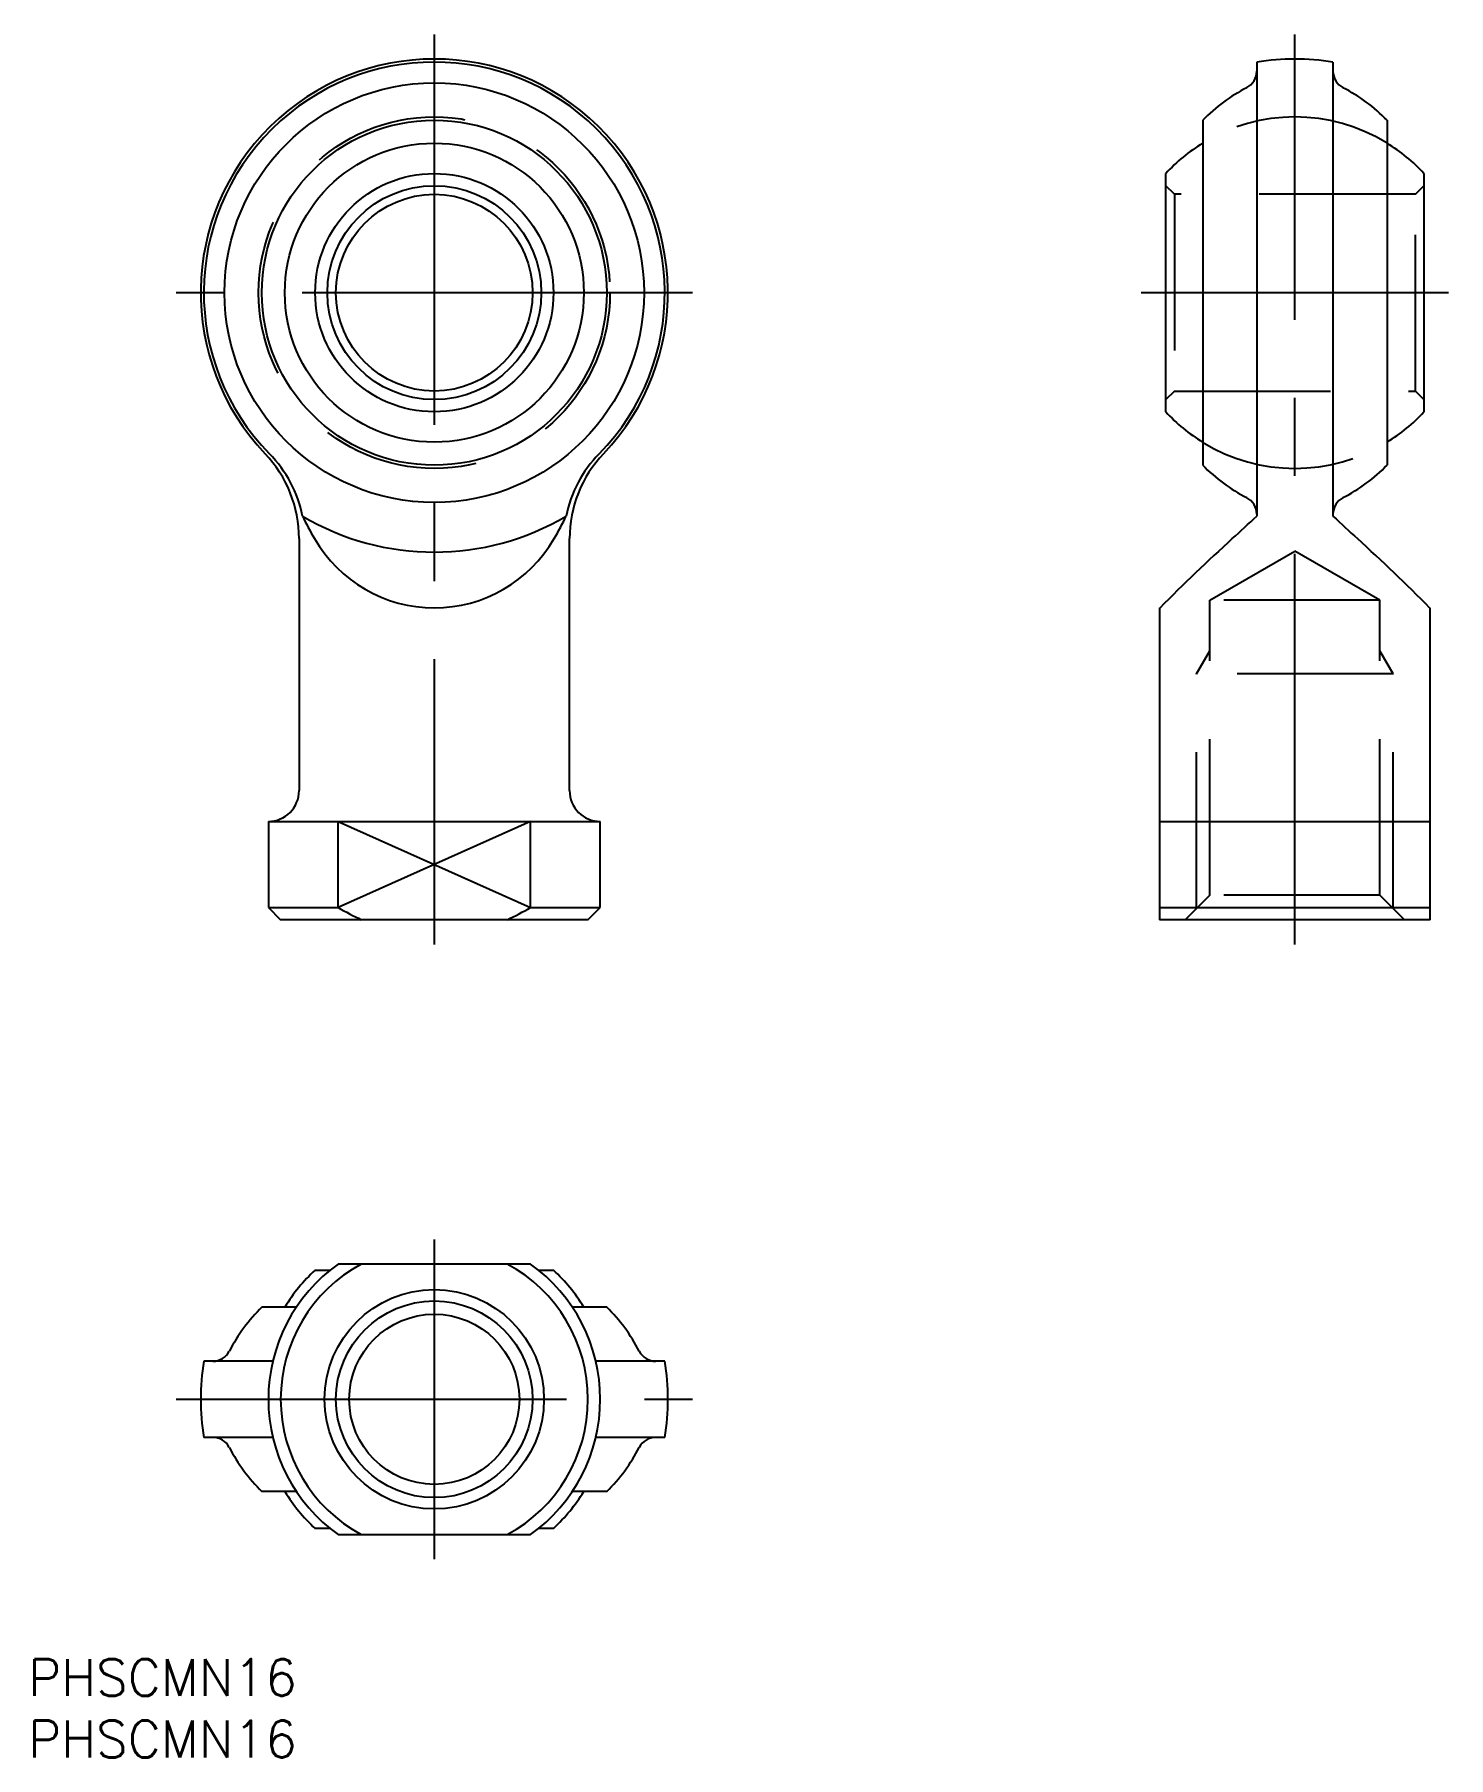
# Model space of a CAD drawing. Extents: x -33 to 82, y -29 to 111.
import ezdxf

# ---------------------------------------------------------------- set-up
doc = ezdxf.new("R2010")
doc.units = 0
doc.linetypes.add('CENTER', pattern=[50.8, 31.75, -6.35, 6.35, -6.35])
doc.linetypes.add('DASHED', pattern=[19.05, 12.7, -6.35])
doc.layers.get('0').update_dxf_attribs({"linetype": 'CONTINUOUS'})
doc.layers.add('CENTER', color=1, linetype='CENTER')
doc.styles.get("Standard").update_dxf_attribs({"font": 'txt.shx', "height": 3, "bigfont": 'bigfont.shx'})

msp = doc.modelspace()

# ---------------------------------------------------------------- linework, layer by layer
at = {"color": 7, "linetype": 'CONTINUOUS'}
for p, q in [((66.9, 108.75), (66.9, 71.83)), ((73.1, 108.75), (73.1, 71.83)), ((62.5, 104.03), (62.5, 75.97)), ((77.5, 104.03), (77.5, 75.97)), ((59.5, 80.31), (59.5, 99.69)), ((80.5, 99.69), (80.5, 80.31)), ((-11, 70), (-11, 49.5)), ((11, 49.5), (11, 70)), ((59, 64.36), (59, 39)), ((81, 39), (81, 64.36)), ((-13.5, 47), (-13.5, 40)), ((-13.5, 47), (13.5, 47)), ((-7.83, 40), (-7.83, 47)), ((7.83, 40), (7.83, 47)), ((13.5, 40), (13.5, 47)), ((59, 47), (81, 47)), ((-13.5, 40), (-7.83, 40)), ((-13.5, 40), (-12.5, 39)), ((7.83, 40), (13.5, 40)), ((12.5, 39), (13.5, 40)), ((59, 40), (81, 40)), ((12.5, 39), (-12.5, 39)), ((81, 39), (59, 39)), ((-9.69, 10.5), (-8.49, 10.5)), ((7.83, 11), (-7.83, 11)), ((8.49, 10.5), (9.69, 10.5)), ((-11.22, 7.5), (-14.03, 7.5)), ((14.03, 7.5), (11.22, 7.5)), ((-13.14, 3.1), (-18.75, 3.1)), ((18.75, 3.1), (13.14, 3.1)), ((-13.14, -3.1), (-18.75, -3.1)), ((18.75, -3.1), (13.14, -3.1)), ((-11.22, -7.5), (-14.03, -7.5)), ((14.03, -7.5), (11.22, -7.5)), ((-8.49, -10.5), (-9.69, -10.5)), ((-7.83, -11), (7.83, -11)), ((9.69, -10.5), (8.49, -10.5))]:
    msp.add_line(p, q, dxfattribs=at)
at = {"color": 3, "linetype": 'DASHED'}
for p, q in [((60.2, 98), (59.5, 98.7)), ((79.8, 98), (80.5, 98.7)), ((60.2, 98), (60.2, 82)), ((79.8, 98), (60.2, 98)), ((79.8, 82), (79.8, 98)), ((60.2, 82), (59.5, 81.3)), ((60.2, 82), (79.8, 82)), ((79.8, 82), (80.5, 81.3)), ((63.08, 65), (70, 68.99)), ((76.92, 65), (70, 68.99)), ((63.08, 41), (63.08, 65)), ((76.92, 65), (63.08, 65)), ((76.92, 41), (76.92, 65)), ((62, 59), (63.08, 60.87)), ((78, 59), (76.92, 60.87)), ((62, 39.92), (62, 59)), ((78, 59), (62, 59)), ((78, 39.92), (78, 59)), ((63.08, 41), (61.08, 39)), ((76.92, 41), (63.08, 41)), ((76.92, 41), (78.92, 39))]:
    msp.add_line(p, q, dxfattribs=at)
at = {"color": 3, "linetype": 'CONTINUOUS'}
for p, q in [((-7.83, 47), (7.83, 40)), ((7.83, 47), (-7.83, 40))]:
    msp.add_line(p, q, dxfattribs=at)
at = {"color": 7, "linetype": 'CONTINUOUS'}
for centre, radius in [((0, 90), 17.06), ((0, 90), 14.03), ((0, 90), 12.16), ((0, 90), 9.69), ((0, 90), 8.7), ((0, 90), 8), ((0, 0), 8.92), ((0, 0), 6.92)]:
    msp.add_circle(centre, radius, dxfattribs=at)
at = {"color": 3, "linetype": 'DASHED'}
msp.add_circle((0, 90), 14.29, dxfattribs=at)
at = {"color": 3, "linetype": 'CONTINUOUS'}
msp.add_circle((0, 0), 8, dxfattribs=at)
at = {"color": 7, "linetype": 'CONTINUOUS'}
for centre, radius, start, end in [((0, 90), 19, 316.3972, 223.6028), ((0, 90), 18.75, 315.6514, 224.3486), ((65.4, 108.01), 1.5, 297.2071, 0), ((70, 90), 19, 80.6098, 99.3902), ((74.6, 108.01), 1.5, 180, 242.7929), ((72.49, 94.22), 14, 117.2071, 135.5071), ((67.51, 94.22), 14, 44.4929, 62.7929), ((70, 90), 14.29, 121.6638, 137.2995), ((70, 90), 14.29, 42.7005, 58.3362), ((70, 90), 14.29, 222.7005, 238.3362), ((70, 90), 14.29, 301.6638, 317.2995), ((-21, 70), 10, 0, 43.6028), ((-20.53, 69.9), 9.99, 11.1784, 44.4971), ((20.51, 69.9), 9.97, 135.4712, 168.8533), ((21, 70), 10, 136.3972, 180), ((72.49, 85.78), 14, 224.4929, 242.7929), ((67.51, 85.78), 14, 297.2071, 315.5071), ((65.4, 71.99), 1.5, 0, 62.7929), ((74.6, 71.99), 1.5, 117.2071, 180), ((0, 90), 21.1, 239.4325, 300.5675), ((17.78, 85.91), 31.8, 206.2746, 210.0193), ((-17.78, 85.91), 31.8, 329.9807, 333.7254), ((1.97, 140.44), 94.46, 311.7801, 313.4221), ((138.03, 140.44), 94.46, 226.5779, 228.2199), ((0, 75.62), 11.25, 209.9586, 330.0414), ((169.74, -45.33), 155.85, 132.2705, 135.2697), ((-29.74, -45.33), 155.85, 44.7303, 47.7295), ((-13.5, 49.5), 2.5, 270, 0), ((13.5, 49.5), 2.5, 180, 270), ((5.31, 62.53), 26.08, 239.7566, 244.4533), ((-5.31, 62.53), 26.08, 295.5467, 300.2434), ((0, 0), 13.5, 125.4309, 234.5691), ((0, 0), 12.5, 118.3576, 241.6424), ((0, 0), 14.29, 132.7005, 148.3362), ((0, 0), 12.5, 298.3576, 61.6424), ((0, 0), 13.5, 305.4309, 54.5691), ((0, 0), 14.29, 31.6638, 47.2995), ((-4.22, -2.49), 14, 134.4929, 152.7929), ((4.22, -2.49), 14, 27.2071, 45.5071), ((0, 0), 19, 170.6098, 189.3902), ((-18.01, 4.6), 1.5, 270, 332.7929), ((18.01, 4.6), 1.5, 207.2071, 270), ((0, 0), 19, 350.6098, 9.3902), ((-18.01, -4.6), 1.5, 27.2071, 90), ((-4.22, 2.49), 14, 207.2071, 225.5071), ((4.22, 2.49), 14, 314.4929, 332.7929), ((18.01, -4.6), 1.5, 90, 152.7929), ((0, 0), 14.29, 211.6638, 227.2995), ((0, 0), 14.29, 312.7005, 328.3362)]:
    msp.add_arc(centre, radius, start, end, dxfattribs=at)
at = {"color": 3, "linetype": 'DASHED'}
for start, end in [(58.3362, 121.6638), (238.3362, 301.6638)]:
    msp.add_arc((70, 90), 14.29, start, end, dxfattribs=at)
at = {"layer": 'CENTER', "color": 1, "linetype": 'CENTER'}
for p, q in [((0, 111), (0, 37)), ((70, 37), (70, 111)), ((21, 90), (-21, 90)), ((82.5, 90), (57.5, 90)), ((0, 13), (0, -13)), ((-21, 0), (21, 0))]:
    msp.add_line(p, q, dxfattribs=at)

# ---------------------------------------------------------------- texts
at = {"color": 7, "linetype": 'CONTINUOUS'}
for p in [(-33.04, -24.13), (-33.04, -29.13)]:
    msp.add_text('PHSCMN16', height=3, dxfattribs=at).set_placement(p)

doc.saveas('drawing.dxf')
